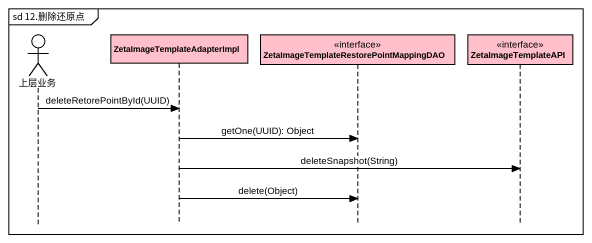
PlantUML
@startuml
mainframe sd 12.删除还原点
hide footbox
actor 上层业务 #FFFFFF
participant ZetaImageTemplateAdapterImpl #FFC0CB
participant "ZetaImageTemplateRestorePointMappingDAO" as ZetaImageTemplateRestorePoin <<interface>> #FFC0CB
participant ZetaImageTemplateAPI <<interface>> #FFC0CB

上层业务 -> ZetaImageTemplateAdapterImpl : deleteRetorePointById(UUID)
ZetaImageTemplateAdapterImpl -> ZetaImageTemplateRestorePoin : getOne(UUID): Object
ZetaImageTemplateAdapterImpl -> ZetaImageTemplateAPI : deleteSnapshot(String)
ZetaImageTemplateAdapterImpl -> ZetaImageTemplateRestorePoin : delete(Object)
@enduml
